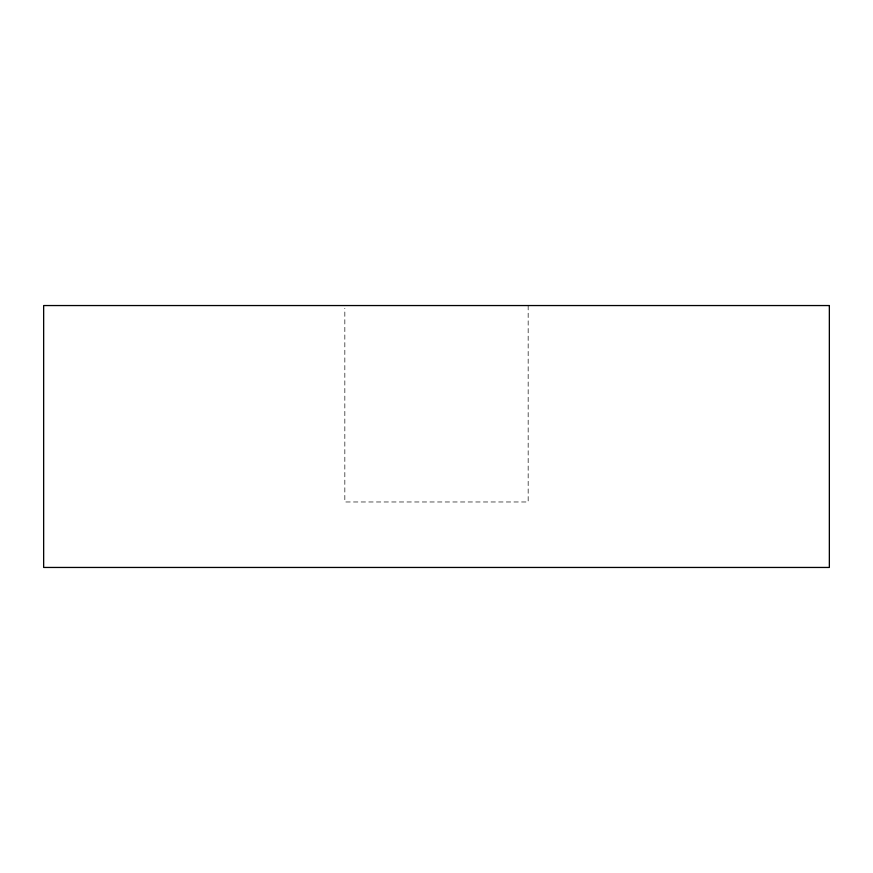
<?xml version="1.0" encoding="UTF-8"?>
<svg xmlns="http://www.w3.org/2000/svg" width="873" height="873" viewBox="0 0 873 873"><rect width="100%" height="100%" fill="white"/><g stroke="black" fill="none" stroke-linecap="round" stroke-linejoin="round"><path stroke-width="0.65" stroke-dasharray="4.37 3.27" d="M528.165 305.55L528.165 501.975L344.835 501.975L344.835 308.278"/><path stroke-width="1.31" d="M829.35 305.55L43.65 305.55L43.65 567.45L829.35 567.45L829.35 305.55"/></g></svg>
